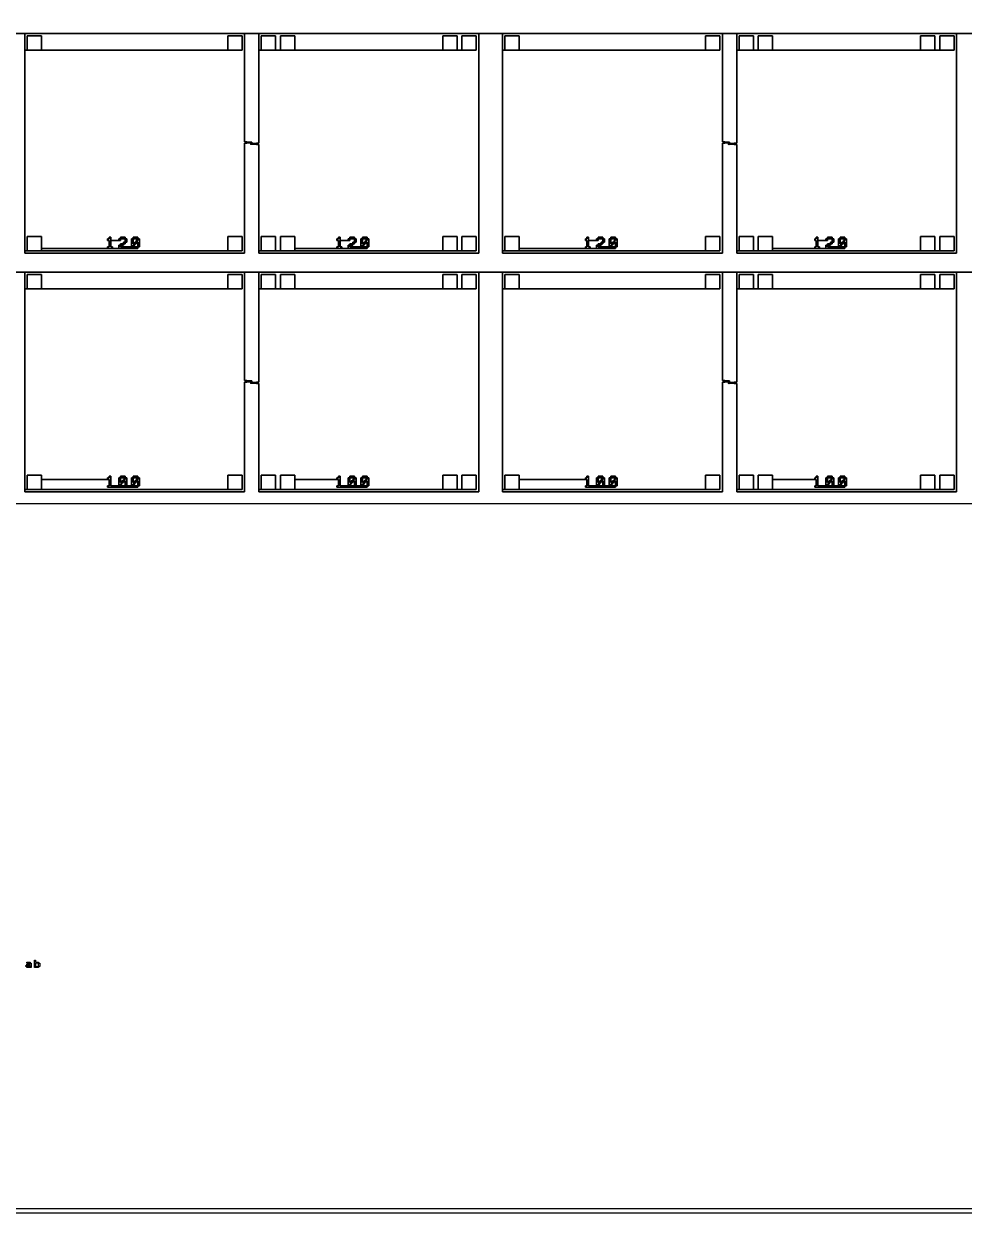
# Model space of a CAD drawing. Extents: x -10 to 10010, y -10 to 10010.
# Drawn here: x 2498 to 4466, y -10 to 2480 of the extents above; entities that cross this region are included whole.
import ezdxf

# ---------------------------------------------------------------- set-up
doc = ezdxf.new("R2010")
doc.units = 0
for name, color, linetype in [('L0D0', 1, 'CONTINUOUS'), ('L100D0', 9, 'CONTINUOUS'), ('L10D0', 8, 'CONTINUOUS'), ('L2D0', 3, 'CONTINUOUS'), ('L5D0', 4, 'CONTINUOUS'), ('L6D0', 5, 'CONTINUOUS'), ('L7D0', 6, 'CONTINUOUS'), ('L8D0', 7, 'CONTINUOUS')]:
    doc.layers.add(name, color=color, linetype=linetype)

msp = doc.modelspace()

# ---------------------------------------------------------------- linework, layer by layer
at = {"layer": 'L0D0'}
msp.add_lwpolyline([(-10, -10), (-10, 0), (0, 0), (10000, 0), (10000, 10000), (0, 10000), (0, 0), (-10, 0), (-10, 10010), (10010, 10010), (10010, -10)], close=True, dxfattribs=at)
at = {"layer": 'L100D0'}
for points in [[(8450, 2460), (1475, 2460)], [(2450, 2460), (2500, 2460), (2500, 2000), (2960, 2000), (2960, 2230), (2965, 2230), (2973, 2230.75), (2974.8, 2230.75), (2974.8, 2232.25), (2973, 2232.25), (2965, 2233), (2960, 2233), (2960, 2460), (2990, 2460), (2990, 2230), (2985, 2230), (2977, 2229.25), (2975.2, 2229.25), (2975.2, 2227.75), (2977, 2227.75), (2985, 2227), (2990, 2227), (2990, 2000), (3450, 2000), (3450, 2460), (3500, 2460), (3500, 2000), (3960, 2000), (3960, 2230), (3965, 2230), (3973, 2230.75), (3974.8, 2230.75), (3974.8, 2232.25), (3973, 2232.25), (3965, 2233), (3960, 2233), (3960, 2460), (3990, 2460), (3990, 2230), (3985, 2230), (3977, 2229.25), (3975.2, 2229.25), (3975.2, 2227.75), (3977, 2227.75), (3985, 2227), (3990, 2227), (3990, 2000), (4450, 2000), (4450, 2460), (4500, 2460)], [(8450, 1960), (1475, 1960)], [(2450, 1960), (2500, 1960), (2500, 1500), (2960, 1500), (2960, 1730), (2965, 1730), (2973, 1730.75), (2974.8, 1730.75), (2974.8, 1732.25), (2973, 1732.25), (2965, 1733), (2960, 1733), (2960, 1960), (2990, 1960), (2990, 1730), (2985, 1730), (2977, 1729.25), (2975.2, 1729.25), (2975.2, 1727.75), (2977, 1727.75), (2985, 1727), (2990, 1727), (2990, 1500), (3450, 1500), (3450, 1960), (3500, 1960), (3500, 1500), (3960, 1500), (3960, 1730), (3965, 1730), (3973, 1730.75), (3974.8, 1730.75), (3974.8, 1732.25), (3973, 1732.25), (3965, 1733), (3960, 1733), (3960, 1960), (3990, 1960), (3990, 1730), (3985, 1730), (3977, 1729.25), (3975.2, 1729.25), (3975.2, 1727.75), (3977, 1727.75), (3985, 1727), (3990, 1727), (3990, 1500), (4450, 1500), (4450, 1960), (4500, 1960)], [(8500, 1475), (1475, 1475)]]:
    msp.add_lwpolyline(points, dxfattribs=at)
for points in [[(2505, 2425), (2505, 2455), (2535, 2455), (2535, 2425)], [(2925, 2425), (2925, 2455), (2955, 2455), (2955, 2425)], [(2995, 2425), (2995, 2455), (3025, 2455), (3025, 2425)], [(3035, 2425), (3035, 2455), (3065, 2455), (3065, 2425)], [(3375, 2425), (3375, 2455), (3405, 2455), (3405, 2425)], [(3415, 2425), (3415, 2455), (3445, 2455), (3445, 2425)], [(3505, 2425), (3505, 2455), (3535, 2455), (3535, 2425)], [(3925, 2425), (3925, 2455), (3955, 2455), (3955, 2425)], [(3995, 2425), (3995, 2455), (4025, 2455), (4025, 2425)], [(4035, 2425), (4035, 2455), (4065, 2455), (4065, 2425)], [(4375, 2425), (4375, 2455), (4405, 2455), (4405, 2425)], [(4415, 2425), (4415, 2455), (4445, 2455), (4445, 2425)], [(2505, 2005), (2505, 2035), (2535, 2035), (2535, 2005)], [(2673.333, 2009.667), (2673.333, 2013), (2676.667, 2013), (2676.667, 2026.333), (2673.333, 2026.333), (2673.333, 2029.667), (2676.667, 2029.667), (2676.667, 2033), (2680, 2033), (2680, 2013), (2683.333, 2013), (2683.333, 2009.667)], [(2696.667, 2026.333), (2696.667, 2029.667), (2700, 2029.667), (2700, 2026.333)], [(2700, 2029.667), (2700, 2033), (2710, 2033), (2710, 2029.667)], [(2700, 2016.333), (2700, 2019.667), (2706.667, 2019.667), (2706.667, 2016.333)], [(2706.667, 2019.667), (2706.667, 2023), (2710, 2023), (2710, 2019.667)], [(2710, 2023), (2710, 2029.667), (2713.333, 2029.667), (2713.333, 2023)], [(2723.333, 2013), (2723.333, 2029.667), (2726.667, 2029.667), (2726.667, 2019.667), (2730, 2019.667), (2730, 2016.333), (2726.667, 2016.333), (2726.667, 2013)], [(2726.667, 2029.667), (2726.667, 2033), (2736.667, 2033), (2736.667, 2029.667)], [(2730, 2019.667), (2730, 2023), (2733.333, 2023), (2733.333, 2019.667)], [(2736.667, 2013), (2736.667, 2023), (2733.333, 2023), (2733.333, 2026.333), (2736.667, 2026.333), (2736.667, 2029.667), (2740, 2029.667), (2740, 2013)], [(2925, 2005), (2925, 2035), (2955, 2035), (2955, 2005)], [(2995, 2005), (2995, 2035), (3025, 2035), (3025, 2005)], [(3035, 2005), (3035, 2035), (3065, 2035), (3065, 2005)], [(3153.333, 2009.667), (3153.333, 2013), (3156.667, 2013), (3156.667, 2026.333), (3153.333, 2026.333), (3153.333, 2029.667), (3156.667, 2029.667), (3156.667, 2033), (3160, 2033), (3160, 2013), (3163.333, 2013), (3163.333, 2009.667)], [(3176.667, 2026.333), (3176.667, 2029.667), (3180, 2029.667), (3180, 2026.333)], [(3180, 2029.667), (3180, 2033), (3190, 2033), (3190, 2029.667)], [(3180, 2016.333), (3180, 2019.667), (3186.667, 2019.667), (3186.667, 2016.333)], [(3186.667, 2019.667), (3186.667, 2023), (3190, 2023), (3190, 2019.667)], [(3190, 2023), (3190, 2029.667), (3193.333, 2029.667), (3193.333, 2023)], [(3203.333, 2013), (3203.333, 2029.667), (3206.667, 2029.667), (3206.667, 2019.667), (3210, 2019.667), (3210, 2016.333), (3206.667, 2016.333), (3206.667, 2013)], [(3206.667, 2029.667), (3206.667, 2033), (3216.667, 2033), (3216.667, 2029.667)], [(3210, 2019.667), (3210, 2023), (3213.333, 2023), (3213.333, 2019.667)], [(3216.667, 2013), (3216.667, 2023), (3213.333, 2023), (3213.333, 2026.333), (3216.667, 2026.333), (3216.667, 2029.667), (3220, 2029.667), (3220, 2013)], [(3375, 2005), (3375, 2035), (3405, 2035), (3405, 2005)], [(3415, 2005), (3415, 2035), (3445, 2035), (3445, 2005)], [(3505, 2005), (3505, 2035), (3535, 2035), (3535, 2005)], [(3673.333, 2009.667), (3673.333, 2013), (3676.667, 2013), (3676.667, 2026.333), (3673.333, 2026.333), (3673.333, 2029.667), (3676.667, 2029.667), (3676.667, 2033), (3680, 2033), (3680, 2013), (3683.333, 2013), (3683.333, 2009.667)], [(3696.667, 2026.333), (3696.667, 2029.667), (3700, 2029.667), (3700, 2026.333)], [(3700, 2029.667), (3700, 2033), (3710, 2033), (3710, 2029.667)], [(3700, 2016.333), (3700, 2019.667), (3706.667, 2019.667), (3706.667, 2016.333)], [(3706.667, 2019.667), (3706.667, 2023), (3710, 2023), (3710, 2019.667)], [(3710, 2023), (3710, 2029.667), (3713.333, 2029.667), (3713.333, 2023)], [(3723.333, 2013), (3723.333, 2029.667), (3726.667, 2029.667), (3726.667, 2019.667), (3730, 2019.667), (3730, 2016.333), (3726.667, 2016.333), (3726.667, 2013)], [(3726.667, 2029.667), (3726.667, 2033), (3736.667, 2033), (3736.667, 2029.667)], [(3730, 2019.667), (3730, 2023), (3733.333, 2023), (3733.333, 2019.667)], [(3736.667, 2013), (3736.667, 2023), (3733.333, 2023), (3733.333, 2026.333), (3736.667, 2026.333), (3736.667, 2029.667), (3740, 2029.667), (3740, 2013)], [(3925, 2005), (3925, 2035), (3955, 2035), (3955, 2005)], [(3995, 2005), (3995, 2035), (4025, 2035), (4025, 2005)], [(4035, 2005), (4035, 2035), (4065, 2035), (4065, 2005)], [(4153.333, 2009.667), (4153.333, 2013), (4156.667, 2013), (4156.667, 2026.333), (4153.333, 2026.333), (4153.333, 2029.667), (4156.667, 2029.667), (4156.667, 2033), (4160, 2033), (4160, 2013), (4163.333, 2013), (4163.333, 2009.667)], [(4176.667, 2026.333), (4176.667, 2029.667), (4180, 2029.667), (4180, 2026.333)], [(4180, 2029.667), (4180, 2033), (4190, 2033), (4190, 2029.667)], [(4180, 2016.333), (4180, 2019.667), (4186.667, 2019.667), (4186.667, 2016.333)], [(4186.667, 2019.667), (4186.667, 2023), (4190, 2023), (4190, 2019.667)], [(4190, 2023), (4190, 2029.667), (4193.333, 2029.667), (4193.333, 2023)], [(4203.333, 2013), (4203.333, 2029.667), (4206.667, 2029.667), (4206.667, 2019.667), (4210, 2019.667), (4210, 2016.333), (4206.667, 2016.333), (4206.667, 2013)], [(4206.667, 2029.667), (4206.667, 2033), (4216.667, 2033), (4216.667, 2029.667)], [(4210, 2019.667), (4210, 2023), (4213.333, 2023), (4213.333, 2019.667)], [(4216.667, 2013), (4216.667, 2023), (4213.333, 2023), (4213.333, 2026.333), (4216.667, 2026.333), (4216.667, 2029.667), (4220, 2029.667), (4220, 2013)], [(4375, 2005), (4375, 2035), (4405, 2035), (4405, 2005)], [(4415, 2005), (4415, 2035), (4445, 2035), (4445, 2005)], [(2696.667, 2009.667), (2696.667, 2016.333), (2700, 2016.333), (2700, 2013), (2713.333, 2013), (2713.333, 2009.667)], [(2726.667, 2009.667), (2726.667, 2013), (2736.667, 2013), (2736.667, 2009.667)], [(3176.667, 2009.667), (3176.667, 2016.333), (3180, 2016.333), (3180, 2013), (3193.333, 2013), (3193.333, 2009.667)], [(3206.667, 2009.667), (3206.667, 2013), (3216.667, 2013), (3216.667, 2009.667)], [(3696.667, 2009.667), (3696.667, 2016.333), (3700, 2016.333), (3700, 2013), (3713.333, 2013), (3713.333, 2009.667)], [(3726.667, 2009.667), (3726.667, 2013), (3736.667, 2013), (3736.667, 2009.667)], [(4176.667, 2009.667), (4176.667, 2016.333), (4180, 2016.333), (4180, 2013), (4193.333, 2013), (4193.333, 2009.667)], [(4206.667, 2009.667), (4206.667, 2013), (4216.667, 2013), (4216.667, 2009.667)], [(2505, 1925), (2505, 1955), (2535, 1955), (2535, 1925)], [(2925, 1925), (2925, 1955), (2955, 1955), (2955, 1925)], [(2995, 1925), (2995, 1955), (3025, 1955), (3025, 1925)], [(3035, 1925), (3035, 1955), (3065, 1955), (3065, 1925)], [(3375, 1925), (3375, 1955), (3405, 1955), (3405, 1925)], [(3415, 1925), (3415, 1955), (3445, 1955), (3445, 1925)], [(3505, 1925), (3505, 1955), (3535, 1955), (3535, 1925)], [(3925, 1925), (3925, 1955), (3955, 1955), (3955, 1925)], [(3995, 1925), (3995, 1955), (4025, 1955), (4025, 1925)], [(4035, 1925), (4035, 1955), (4065, 1955), (4065, 1925)], [(4375, 1925), (4375, 1955), (4405, 1955), (4405, 1925)], [(4415, 1925), (4415, 1955), (4445, 1955), (4445, 1925)], [(2505, 1505), (2505, 1535), (2535, 1535), (2535, 1505)], [(2673.333, 1509.667), (2673.333, 1513), (2676.667, 1513), (2676.667, 1526.333), (2673.333, 1526.333), (2673.333, 1529.667), (2676.667, 1529.667), (2676.667, 1533), (2680, 1533), (2680, 1513), (2683.333, 1513), (2683.333, 1509.667)], [(2696.667, 1513), (2696.667, 1529.667), (2700, 1529.667), (2700, 1519.667), (2703.333, 1519.667), (2703.333, 1516.333), (2700, 1516.333), (2700, 1513)], [(2700, 1529.667), (2700, 1533), (2710, 1533), (2710, 1529.667)], [(2703.333, 1519.667), (2703.333, 1523), (2706.667, 1523), (2706.667, 1519.667)], [(2710, 1513), (2710, 1523), (2706.667, 1523), (2706.667, 1526.333), (2710, 1526.333), (2710, 1529.667), (2713.333, 1529.667), (2713.333, 1513)], [(2723.333, 1513), (2723.333, 1529.667), (2726.667, 1529.667), (2726.667, 1519.667), (2730, 1519.667), (2730, 1516.333), (2726.667, 1516.333), (2726.667, 1513)], [(2726.667, 1529.667), (2726.667, 1533), (2736.667, 1533), (2736.667, 1529.667)], [(2730, 1519.667), (2730, 1523), (2733.333, 1523), (2733.333, 1519.667)], [(2736.667, 1513), (2736.667, 1523), (2733.333, 1523), (2733.333, 1526.333), (2736.667, 1526.333), (2736.667, 1529.667), (2740, 1529.667), (2740, 1513)], [(2925, 1505), (2925, 1535), (2955, 1535), (2955, 1505)], [(2995, 1505), (2995, 1535), (3025, 1535), (3025, 1505)], [(3035, 1505), (3035, 1535), (3065, 1535), (3065, 1505)], [(3153.333, 1509.667), (3153.333, 1513), (3156.667, 1513), (3156.667, 1526.333), (3153.333, 1526.333), (3153.333, 1529.667), (3156.667, 1529.667), (3156.667, 1533), (3160, 1533), (3160, 1513), (3163.333, 1513), (3163.333, 1509.667)], [(3176.667, 1513), (3176.667, 1529.667), (3180, 1529.667), (3180, 1519.667), (3183.333, 1519.667), (3183.333, 1516.333), (3180, 1516.333), (3180, 1513)], [(3180, 1529.667), (3180, 1533), (3190, 1533), (3190, 1529.667)], [(3183.333, 1519.667), (3183.333, 1523), (3186.667, 1523), (3186.667, 1519.667)], [(3190, 1513), (3190, 1523), (3186.667, 1523), (3186.667, 1526.333), (3190, 1526.333), (3190, 1529.667), (3193.333, 1529.667), (3193.333, 1513)], [(3203.333, 1513), (3203.333, 1529.667), (3206.667, 1529.667), (3206.667, 1519.667), (3210, 1519.667), (3210, 1516.333), (3206.667, 1516.333), (3206.667, 1513)], [(3206.667, 1529.667), (3206.667, 1533), (3216.667, 1533), (3216.667, 1529.667)], [(3210, 1519.667), (3210, 1523), (3213.333, 1523), (3213.333, 1519.667)], [(3216.667, 1513), (3216.667, 1523), (3213.333, 1523), (3213.333, 1526.333), (3216.667, 1526.333), (3216.667, 1529.667), (3220, 1529.667), (3220, 1513)], [(3375, 1505), (3375, 1535), (3405, 1535), (3405, 1505)], [(3415, 1505), (3415, 1535), (3445, 1535), (3445, 1505)], [(3505, 1505), (3505, 1535), (3535, 1535), (3535, 1505)], [(3673.333, 1509.667), (3673.333, 1513), (3676.667, 1513), (3676.667, 1526.333), (3673.333, 1526.333), (3673.333, 1529.667), (3676.667, 1529.667), (3676.667, 1533), (3680, 1533), (3680, 1513), (3683.333, 1513), (3683.333, 1509.667)], [(3696.667, 1513), (3696.667, 1529.667), (3700, 1529.667), (3700, 1519.667), (3703.333, 1519.667), (3703.333, 1516.333), (3700, 1516.333), (3700, 1513)], [(3700, 1529.667), (3700, 1533), (3710, 1533), (3710, 1529.667)], [(3703.333, 1519.667), (3703.333, 1523), (3706.667, 1523), (3706.667, 1519.667)], [(3710, 1513), (3710, 1523), (3706.667, 1523), (3706.667, 1526.333), (3710, 1526.333), (3710, 1529.667), (3713.333, 1529.667), (3713.333, 1513)], [(3723.333, 1513), (3723.333, 1529.667), (3726.667, 1529.667), (3726.667, 1519.667), (3730, 1519.667), (3730, 1516.333), (3726.667, 1516.333), (3726.667, 1513)], [(3726.667, 1529.667), (3726.667, 1533), (3736.667, 1533), (3736.667, 1529.667)], [(3730, 1519.667), (3730, 1523), (3733.333, 1523), (3733.333, 1519.667)], [(3736.667, 1513), (3736.667, 1523), (3733.333, 1523), (3733.333, 1526.333), (3736.667, 1526.333), (3736.667, 1529.667), (3740, 1529.667), (3740, 1513)], [(3925, 1505), (3925, 1535), (3955, 1535), (3955, 1505)], [(3995, 1505), (3995, 1535), (4025, 1535), (4025, 1505)], [(4035, 1505), (4035, 1535), (4065, 1535), (4065, 1505)], [(4153.333, 1509.667), (4153.333, 1513), (4156.667, 1513), (4156.667, 1526.333), (4153.333, 1526.333), (4153.333, 1529.667), (4156.667, 1529.667), (4156.667, 1533), (4160, 1533), (4160, 1513), (4163.333, 1513), (4163.333, 1509.667)], [(4176.667, 1513), (4176.667, 1529.667), (4180, 1529.667), (4180, 1519.667), (4183.333, 1519.667), (4183.333, 1516.333), (4180, 1516.333), (4180, 1513)], [(4180, 1529.667), (4180, 1533), (4190, 1533), (4190, 1529.667)], [(4183.333, 1519.667), (4183.333, 1523), (4186.667, 1523), (4186.667, 1519.667)], [(4190, 1513), (4190, 1523), (4186.667, 1523), (4186.667, 1526.333), (4190, 1526.333), (4190, 1529.667), (4193.333, 1529.667), (4193.333, 1513)], [(4203.333, 1513), (4203.333, 1529.667), (4206.667, 1529.667), (4206.667, 1519.667), (4210, 1519.667), (4210, 1516.333), (4206.667, 1516.333), (4206.667, 1513)], [(4206.667, 1529.667), (4206.667, 1533), (4216.667, 1533), (4216.667, 1529.667)], [(4210, 1519.667), (4210, 1523), (4213.333, 1523), (4213.333, 1519.667)], [(4216.667, 1513), (4216.667, 1523), (4213.333, 1523), (4213.333, 1526.333), (4216.667, 1526.333), (4216.667, 1529.667), (4220, 1529.667), (4220, 1513)], [(4375, 1505), (4375, 1535), (4405, 1535), (4405, 1505)], [(4415, 1505), (4415, 1535), (4445, 1535), (4445, 1505)], [(2700, 1509.667), (2700, 1513), (2710, 1513), (2710, 1509.667)], [(2726.667, 1509.667), (2726.667, 1513), (2736.667, 1513), (2736.667, 1509.667)], [(3180, 1509.667), (3180, 1513), (3190, 1513), (3190, 1509.667)], [(3206.667, 1509.667), (3206.667, 1513), (3216.667, 1513), (3216.667, 1509.667)], [(3700, 1509.667), (3700, 1513), (3710, 1513), (3710, 1509.667)], [(3726.667, 1509.667), (3726.667, 1513), (3736.667, 1513), (3736.667, 1509.667)], [(4180, 1509.667), (4180, 1513), (4190, 1513), (4190, 1509.667)], [(4206.667, 1509.667), (4206.667, 1513), (4216.667, 1513), (4216.667, 1509.667)]]:
    msp.add_lwpolyline(points, close=True, dxfattribs=at)
at = {"layer": 'L10D0'}
msp.add_lwpolyline([(1475, 1475), (1475, 8500), (8500, 8500), (8500, 1475)], close=True, dxfattribs=at)
at = {"layer": 'L2D0'}
for points in [[(2502.222, 506.667), (2502.222, 508.889), (2504.444, 508.889), (2504.444, 506.667)], [(2504.444, 513.333), (2504.444, 515.556), (2506.667, 515.556), (2508.889, 515.556), (2511.111, 515.556), (2511.111, 513.333), (2508.889, 513.333), (2506.667, 513.333)], [(2504.444, 504.444), (2504.444, 506.667), (2506.667, 506.667), (2508.889, 506.667), (2511.111, 506.667), (2511.111, 508.889), (2508.889, 508.889), (2506.667, 508.889), (2504.444, 508.889), (2504.444, 511.111), (2506.667, 511.111), (2508.889, 511.111), (2511.111, 511.111), (2511.111, 513.333), (2513.333, 513.333), (2513.333, 511.111), (2513.333, 508.889), (2513.333, 506.667), (2513.333, 504.444), (2511.111, 504.444), (2508.889, 504.444), (2506.667, 504.444)], [(2520, 504.444), (2520, 506.667), (2520, 508.889), (2520, 511.111), (2520, 513.333), (2520, 515.556), (2520, 517.778), (2520, 520), (2522.222, 520), (2522.222, 517.778), (2522.222, 515.556), (2524.444, 515.556), (2526.667, 515.556), (2528.889, 515.556), (2528.889, 513.333), (2526.667, 513.333), (2524.444, 513.333), (2522.222, 513.333), (2522.222, 511.111), (2522.222, 508.889), (2522.222, 506.667), (2524.444, 506.667), (2526.667, 506.667), (2528.889, 506.667), (2528.889, 504.444), (2526.667, 504.444), (2524.444, 504.444), (2522.222, 504.444)], [(2528.889, 506.667), (2528.889, 508.889), (2528.889, 511.111), (2528.889, 513.333), (2531.111, 513.333), (2531.111, 511.111), (2531.111, 508.889), (2531.111, 506.667)]]:
    msp.add_lwpolyline(points, close=True, dxfattribs=at)
at = {"layer": 'L5D0'}
for points in [[(2500, 2000), (2500, 2005), (2505, 2005), (2535, 2005), (2925, 2005), (2955, 2005), (2955, 2035), (2925, 2035), (2925, 2005), (2535, 2005), (2535, 2009.667), (2673.333, 2009.667), (2683.333, 2009.667), (2696.667, 2009.667), (2713.333, 2009.667), (2726.667, 2009.667), (2736.667, 2009.667), (2736.667, 2013), (2726.667, 2013), (2726.667, 2009.667), (2713.333, 2009.667), (2713.333, 2013), (2700, 2013), (2723.333, 2013), (2726.667, 2013), (2726.667, 2016.333), (2730, 2016.333), (2730, 2019.667), (2726.667, 2019.667), (2730, 2019.667), (2733.333, 2019.667), (2733.333, 2023), (2736.667, 2023), (2736.667, 2013), (2740, 2013), (2740, 2029.667), (2736.667, 2029.667), (2736.667, 2026.333), (2733.333, 2026.333), (2733.333, 2023), (2730, 2023), (2730, 2019.667), (2726.667, 2019.667), (2726.667, 2029.667), (2736.667, 2029.667), (2736.667, 2033), (2726.667, 2033), (2726.667, 2029.667), (2723.333, 2029.667), (2723.333, 2013), (2700, 2013), (2700, 2016.333), (2706.667, 2016.333), (2706.667, 2019.667), (2710, 2019.667), (2710, 2023), (2713.333, 2023), (2713.333, 2029.667), (2710, 2029.667), (2710, 2023), (2706.667, 2023), (2706.667, 2019.667), (2700, 2019.667), (2700, 2016.333), (2696.667, 2016.333), (2696.667, 2009.667), (2683.333, 2009.667), (2683.333, 2013), (2680, 2013), (2680, 2026.333), (2696.667, 2026.333), (2700, 2026.333), (2700, 2029.667), (2710, 2029.667), (2710, 2033), (2700, 2033), (2700, 2029.667), (2696.667, 2029.667), (2696.667, 2026.333), (2680, 2026.333), (2680, 2033), (2676.667, 2033), (2676.667, 2029.667), (2673.333, 2029.667), (2673.333, 2026.333), (2676.667, 2026.333), (2676.667, 2013), (2673.333, 2013), (2673.333, 2009.667), (2535, 2009.667), (2535, 2035), (2505, 2035), (2505, 2005), (2500, 2005), (2500, 2425), (2505, 2425), (2535, 2425), (2925, 2425), (2955, 2425), (2955, 2455), (2925, 2455), (2925, 2425), (2535, 2425), (2535, 2455), (2505, 2455), (2505, 2425), (2500, 2425), (2500, 2460), (2960, 2460), (2960, 2233), (2965, 2233), (2973, 2232.25), (2974.8, 2232.25), (2974.8, 2230.75), (2973, 2230.75), (2965, 2230), (2960, 2230), (2960, 2000)], [(2990, 2000), (2990, 2005), (2995, 2005), (3025, 2005), (3035, 2005), (3065, 2005), (3375, 2005), (3405, 2005), (3415, 2005), (3445, 2005), (3445, 2035), (3415, 2035), (3415, 2005), (3405, 2005), (3405, 2035), (3375, 2035), (3375, 2005), (3065, 2005), (3065, 2009.667), (3153.333, 2009.667), (3163.333, 2009.667), (3176.667, 2009.667), (3193.333, 2009.667), (3206.667, 2009.667), (3216.667, 2009.667), (3216.667, 2013), (3206.667, 2013), (3206.667, 2009.667), (3193.333, 2009.667), (3193.333, 2013), (3180, 2013), (3203.333, 2013), (3206.667, 2013), (3206.667, 2016.333), (3210, 2016.333), (3210, 2019.667), (3206.667, 2019.667), (3210, 2019.667), (3213.333, 2019.667), (3213.333, 2023), (3216.667, 2023), (3216.667, 2013), (3220, 2013), (3220, 2029.667), (3216.667, 2029.667), (3216.667, 2026.333), (3213.333, 2026.333), (3213.333, 2023), (3210, 2023), (3210, 2019.667), (3206.667, 2019.667), (3206.667, 2029.667), (3216.667, 2029.667), (3216.667, 2033), (3206.667, 2033), (3206.667, 2029.667), (3203.333, 2029.667), (3203.333, 2013), (3180, 2013), (3180, 2016.333), (3186.667, 2016.333), (3186.667, 2019.667), (3190, 2019.667), (3190, 2023), (3193.333, 2023), (3193.333, 2029.667), (3190, 2029.667), (3190, 2023), (3186.667, 2023), (3186.667, 2019.667), (3180, 2019.667), (3180, 2016.333), (3176.667, 2016.333), (3176.667, 2009.667), (3163.333, 2009.667), (3163.333, 2013), (3160, 2013), (3160, 2026.333), (3176.667, 2026.333), (3180, 2026.333), (3180, 2029.667), (3190, 2029.667), (3190, 2033), (3180, 2033), (3180, 2029.667), (3176.667, 2029.667), (3176.667, 2026.333), (3160, 2026.333), (3160, 2033), (3156.667, 2033), (3156.667, 2029.667), (3153.333, 2029.667), (3153.333, 2026.333), (3156.667, 2026.333), (3156.667, 2013), (3153.333, 2013), (3153.333, 2009.667), (3065, 2009.667), (3065, 2035), (3035, 2035), (3035, 2005), (3025, 2005), (3025, 2035), (2995, 2035), (2995, 2005), (2990, 2005), (2990, 2227), (2985, 2227), (2977, 2227.75), (2975.2, 2227.75), (2975.2, 2229.25), (2977, 2229.25), (2985, 2230), (2990, 2230), (2990, 2425), (2995, 2425), (3025, 2425), (3035, 2425), (3065, 2425), (3375, 2425), (3405, 2425), (3415, 2425), (3445, 2425), (3445, 2455), (3415, 2455), (3415, 2425), (3405, 2425), (3405, 2455), (3375, 2455), (3375, 2425), (3065, 2425), (3065, 2455), (3035, 2455), (3035, 2425), (3025, 2425), (3025, 2455), (2995, 2455), (2995, 2425), (2990, 2425), (2990, 2460), (3450, 2460), (3450, 2000)], [(3500, 2000), (3500, 2005), (3505, 2005), (3535, 2005), (3925, 2005), (3955, 2005), (3955, 2035), (3925, 2035), (3925, 2005), (3535, 2005), (3535, 2009.667), (3673.333, 2009.667), (3683.333, 2009.667), (3696.667, 2009.667), (3713.333, 2009.667), (3726.667, 2009.667), (3736.667, 2009.667), (3736.667, 2013), (3726.667, 2013), (3726.667, 2009.667), (3713.333, 2009.667), (3713.333, 2013), (3700, 2013), (3723.333, 2013), (3726.667, 2013), (3726.667, 2016.333), (3730, 2016.333), (3730, 2019.667), (3726.667, 2019.667), (3730, 2019.667), (3733.333, 2019.667), (3733.333, 2023), (3736.667, 2023), (3736.667, 2013), (3740, 2013), (3740, 2029.667), (3736.667, 2029.667), (3736.667, 2026.333), (3733.333, 2026.333), (3733.333, 2023), (3730, 2023), (3730, 2019.667), (3726.667, 2019.667), (3726.667, 2029.667), (3736.667, 2029.667), (3736.667, 2033), (3726.667, 2033), (3726.667, 2029.667), (3723.333, 2029.667), (3723.333, 2013), (3700, 2013), (3700, 2016.333), (3706.667, 2016.333), (3706.667, 2019.667), (3710, 2019.667), (3710, 2023), (3713.333, 2023), (3713.333, 2029.667), (3710, 2029.667), (3710, 2023), (3706.667, 2023), (3706.667, 2019.667), (3700, 2019.667), (3700, 2016.333), (3696.667, 2016.333), (3696.667, 2009.667), (3683.333, 2009.667), (3683.333, 2013), (3680, 2013), (3680, 2026.333), (3696.667, 2026.333), (3700, 2026.333), (3700, 2029.667), (3710, 2029.667), (3710, 2033), (3700, 2033), (3700, 2029.667), (3696.667, 2029.667), (3696.667, 2026.333), (3680, 2026.333), (3680, 2033), (3676.667, 2033), (3676.667, 2029.667), (3673.333, 2029.667), (3673.333, 2026.333), (3676.667, 2026.333), (3676.667, 2013), (3673.333, 2013), (3673.333, 2009.667), (3535, 2009.667), (3535, 2035), (3505, 2035), (3505, 2005), (3500, 2005), (3500, 2425), (3505, 2425), (3535, 2425), (3925, 2425), (3955, 2425), (3955, 2455), (3925, 2455), (3925, 2425), (3535, 2425), (3535, 2455), (3505, 2455), (3505, 2425), (3500, 2425), (3500, 2460), (3960, 2460), (3960, 2233), (3965, 2233), (3973, 2232.25), (3974.8, 2232.25), (3974.8, 2230.75), (3973, 2230.75), (3965, 2230), (3960, 2230), (3960, 2000)], [(3990, 2000), (3990, 2005), (3995, 2005), (4025, 2005), (4035, 2005), (4065, 2005), (4375, 2005), (4405, 2005), (4415, 2005), (4445, 2005), (4445, 2035), (4415, 2035), (4415, 2005), (4405, 2005), (4405, 2035), (4375, 2035), (4375, 2005), (4065, 2005), (4065, 2009.667), (4153.333, 2009.667), (4163.333, 2009.667), (4176.667, 2009.667), (4193.333, 2009.667), (4206.667, 2009.667), (4216.667, 2009.667), (4216.667, 2013), (4206.667, 2013), (4206.667, 2009.667), (4193.333, 2009.667), (4193.333, 2013), (4180, 2013), (4203.333, 2013), (4206.667, 2013), (4206.667, 2016.333), (4210, 2016.333), (4210, 2019.667), (4206.667, 2019.667), (4210, 2019.667), (4213.333, 2019.667), (4213.333, 2023), (4216.667, 2023), (4216.667, 2013), (4220, 2013), (4220, 2029.667), (4216.667, 2029.667), (4216.667, 2026.333), (4213.333, 2026.333), (4213.333, 2023), (4210, 2023), (4210, 2019.667), (4206.667, 2019.667), (4206.667, 2029.667), (4216.667, 2029.667), (4216.667, 2033), (4206.667, 2033), (4206.667, 2029.667), (4203.333, 2029.667), (4203.333, 2013), (4180, 2013), (4180, 2016.333), (4186.667, 2016.333), (4186.667, 2019.667), (4190, 2019.667), (4190, 2023), (4193.333, 2023), (4193.333, 2029.667), (4190, 2029.667), (4190, 2023), (4186.667, 2023), (4186.667, 2019.667), (4180, 2019.667), (4180, 2016.333), (4176.667, 2016.333), (4176.667, 2009.667), (4163.333, 2009.667), (4163.333, 2013), (4160, 2013), (4160, 2026.333), (4176.667, 2026.333), (4180, 2026.333), (4180, 2029.667), (4190, 2029.667), (4190, 2033), (4180, 2033), (4180, 2029.667), (4176.667, 2029.667), (4176.667, 2026.333), (4160, 2026.333), (4160, 2033), (4156.667, 2033), (4156.667, 2029.667), (4153.333, 2029.667), (4153.333, 2026.333), (4156.667, 2026.333), (4156.667, 2013), (4153.333, 2013), (4153.333, 2009.667), (4065, 2009.667), (4065, 2035), (4035, 2035), (4035, 2005), (4025, 2005), (4025, 2035), (3995, 2035), (3995, 2005), (3990, 2005), (3990, 2227), (3985, 2227), (3977, 2227.75), (3975.2, 2227.75), (3975.2, 2229.25), (3977, 2229.25), (3985, 2230), (3990, 2230), (3990, 2425), (3995, 2425), (4025, 2425), (4035, 2425), (4065, 2425), (4375, 2425), (4405, 2425), (4415, 2425), (4445, 2425), (4445, 2455), (4415, 2455), (4415, 2425), (4405, 2425), (4405, 2455), (4375, 2455), (4375, 2425), (4065, 2425), (4065, 2455), (4035, 2455), (4035, 2425), (4025, 2425), (4025, 2455), (3995, 2455), (3995, 2425), (3990, 2425), (3990, 2460), (4450, 2460), (4450, 2000)], [(2500, 1500), (2500, 1505), (2505, 1505), (2535, 1505), (2925, 1505), (2955, 1505), (2955, 1535), (2925, 1535), (2925, 1505), (2535, 1505), (2535, 1526.333), (2673.333, 1526.333), (2676.667, 1526.333), (2676.667, 1513), (2673.333, 1513), (2673.333, 1509.667), (2683.333, 1509.667), (2700, 1509.667), (2710, 1509.667), (2726.667, 1509.667), (2736.667, 1509.667), (2736.667, 1513), (2726.667, 1513), (2726.667, 1509.667), (2710, 1509.667), (2710, 1513), (2700, 1513), (2700, 1509.667), (2683.333, 1509.667), (2683.333, 1513), (2680, 1513), (2696.667, 1513), (2700, 1513), (2700, 1516.333), (2703.333, 1516.333), (2703.333, 1519.667), (2700, 1519.667), (2703.333, 1519.667), (2706.667, 1519.667), (2706.667, 1523), (2710, 1523), (2710, 1513), (2713.333, 1513), (2723.333, 1513), (2726.667, 1513), (2726.667, 1516.333), (2730, 1516.333), (2730, 1519.667), (2726.667, 1519.667), (2730, 1519.667), (2733.333, 1519.667), (2733.333, 1523), (2736.667, 1523), (2736.667, 1513), (2740, 1513), (2740, 1529.667), (2736.667, 1529.667), (2736.667, 1526.333), (2733.333, 1526.333), (2733.333, 1523), (2730, 1523), (2730, 1519.667), (2726.667, 1519.667), (2726.667, 1529.667), (2736.667, 1529.667), (2736.667, 1533), (2726.667, 1533), (2726.667, 1529.667), (2723.333, 1529.667), (2723.333, 1513), (2713.333, 1513), (2713.333, 1529.667), (2710, 1529.667), (2710, 1526.333), (2706.667, 1526.333), (2706.667, 1523), (2703.333, 1523), (2703.333, 1519.667), (2700, 1519.667), (2700, 1529.667), (2710, 1529.667), (2710, 1533), (2700, 1533), (2700, 1529.667), (2696.667, 1529.667), (2696.667, 1513), (2680, 1513), (2680, 1533), (2676.667, 1533), (2676.667, 1529.667), (2673.333, 1529.667), (2673.333, 1526.333), (2535, 1526.333), (2535, 1535), (2505, 1535), (2505, 1505), (2500, 1505), (2500, 1925), (2505, 1925), (2535, 1925), (2925, 1925), (2955, 1925), (2955, 1955), (2925, 1955), (2925, 1925), (2535, 1925), (2535, 1955), (2505, 1955), (2505, 1925), (2500, 1925), (2500, 1960), (2960, 1960), (2960, 1733), (2965, 1733), (2973, 1732.25), (2974.8, 1732.25), (2974.8, 1730.75), (2973, 1730.75), (2965, 1730), (2960, 1730), (2960, 1500)], [(2990, 1500), (2990, 1505), (2995, 1505), (3025, 1505), (3035, 1505), (3065, 1505), (3375, 1505), (3405, 1505), (3415, 1505), (3445, 1505), (3445, 1535), (3415, 1535), (3415, 1505), (3405, 1505), (3405, 1535), (3375, 1535), (3375, 1505), (3065, 1505), (3065, 1526.333), (3153.333, 1526.333), (3156.667, 1526.333), (3156.667, 1513), (3153.333, 1513), (3153.333, 1509.667), (3163.333, 1509.667), (3180, 1509.667), (3190, 1509.667), (3206.667, 1509.667), (3216.667, 1509.667), (3216.667, 1513), (3206.667, 1513), (3206.667, 1509.667), (3190, 1509.667), (3190, 1513), (3180, 1513), (3180, 1509.667), (3163.333, 1509.667), (3163.333, 1513), (3160, 1513), (3176.667, 1513), (3180, 1513), (3180, 1516.333), (3183.333, 1516.333), (3183.333, 1519.667), (3180, 1519.667), (3183.333, 1519.667), (3186.667, 1519.667), (3186.667, 1523), (3190, 1523), (3190, 1513), (3193.333, 1513), (3203.333, 1513), (3206.667, 1513), (3206.667, 1516.333), (3210, 1516.333), (3210, 1519.667), (3206.667, 1519.667), (3210, 1519.667), (3213.333, 1519.667), (3213.333, 1523), (3216.667, 1523), (3216.667, 1513), (3220, 1513), (3220, 1529.667), (3216.667, 1529.667), (3216.667, 1526.333), (3213.333, 1526.333), (3213.333, 1523), (3210, 1523), (3210, 1519.667), (3206.667, 1519.667), (3206.667, 1529.667), (3216.667, 1529.667), (3216.667, 1533), (3206.667, 1533), (3206.667, 1529.667), (3203.333, 1529.667), (3203.333, 1513), (3193.333, 1513), (3193.333, 1529.667), (3190, 1529.667), (3190, 1526.333), (3186.667, 1526.333), (3186.667, 1523), (3183.333, 1523), (3183.333, 1519.667), (3180, 1519.667), (3180, 1529.667), (3190, 1529.667), (3190, 1533), (3180, 1533), (3180, 1529.667), (3176.667, 1529.667), (3176.667, 1513), (3160, 1513), (3160, 1533), (3156.667, 1533), (3156.667, 1529.667), (3153.333, 1529.667), (3153.333, 1526.333), (3065, 1526.333), (3065, 1535), (3035, 1535), (3035, 1505), (3025, 1505), (3025, 1535), (2995, 1535), (2995, 1505), (2990, 1505), (2990, 1727), (2985, 1727), (2977, 1727.75), (2975.2, 1727.75), (2975.2, 1729.25), (2977, 1729.25), (2985, 1730), (2990, 1730), (2990, 1925), (2995, 1925), (3025, 1925), (3035, 1925), (3065, 1925), (3375, 1925), (3405, 1925), (3415, 1925), (3445, 1925), (3445, 1955), (3415, 1955), (3415, 1925), (3405, 1925), (3405, 1955), (3375, 1955), (3375, 1925), (3065, 1925), (3065, 1955), (3035, 1955), (3035, 1925), (3025, 1925), (3025, 1955), (2995, 1955), (2995, 1925), (2990, 1925), (2990, 1960), (3450, 1960), (3450, 1500)], [(3500, 1500), (3500, 1505), (3505, 1505), (3535, 1505), (3925, 1505), (3955, 1505), (3955, 1535), (3925, 1535), (3925, 1505), (3535, 1505), (3535, 1526.333), (3673.333, 1526.333), (3676.667, 1526.333), (3676.667, 1513), (3673.333, 1513), (3673.333, 1509.667), (3683.333, 1509.667), (3700, 1509.667), (3710, 1509.667), (3726.667, 1509.667), (3736.667, 1509.667), (3736.667, 1513), (3726.667, 1513), (3726.667, 1509.667), (3710, 1509.667), (3710, 1513), (3700, 1513), (3700, 1509.667), (3683.333, 1509.667), (3683.333, 1513), (3680, 1513), (3696.667, 1513), (3700, 1513), (3700, 1516.333), (3703.333, 1516.333), (3703.333, 1519.667), (3700, 1519.667), (3703.333, 1519.667), (3706.667, 1519.667), (3706.667, 1523), (3710, 1523), (3710, 1513), (3713.333, 1513), (3723.333, 1513), (3726.667, 1513), (3726.667, 1516.333), (3730, 1516.333), (3730, 1519.667), (3726.667, 1519.667), (3730, 1519.667), (3733.333, 1519.667), (3733.333, 1523), (3736.667, 1523), (3736.667, 1513), (3740, 1513), (3740, 1529.667), (3736.667, 1529.667), (3736.667, 1526.333), (3733.333, 1526.333), (3733.333, 1523), (3730, 1523), (3730, 1519.667), (3726.667, 1519.667), (3726.667, 1529.667), (3736.667, 1529.667), (3736.667, 1533), (3726.667, 1533), (3726.667, 1529.667), (3723.333, 1529.667), (3723.333, 1513), (3713.333, 1513), (3713.333, 1529.667), (3710, 1529.667), (3710, 1526.333), (3706.667, 1526.333), (3706.667, 1523), (3703.333, 1523), (3703.333, 1519.667), (3700, 1519.667), (3700, 1529.667), (3710, 1529.667), (3710, 1533), (3700, 1533), (3700, 1529.667), (3696.667, 1529.667), (3696.667, 1513), (3680, 1513), (3680, 1533), (3676.667, 1533), (3676.667, 1529.667), (3673.333, 1529.667), (3673.333, 1526.333), (3535, 1526.333), (3535, 1535), (3505, 1535), (3505, 1505), (3500, 1505), (3500, 1925), (3505, 1925), (3535, 1925), (3925, 1925), (3955, 1925), (3955, 1955), (3925, 1955), (3925, 1925), (3535, 1925), (3535, 1955), (3505, 1955), (3505, 1925), (3500, 1925), (3500, 1960), (3960, 1960), (3960, 1733), (3965, 1733), (3973, 1732.25), (3974.8, 1732.25), (3974.8, 1730.75), (3973, 1730.75), (3965, 1730), (3960, 1730), (3960, 1500)], [(3990, 1500), (3990, 1505), (3995, 1505), (4025, 1505), (4035, 1505), (4065, 1505), (4375, 1505), (4405, 1505), (4415, 1505), (4445, 1505), (4445, 1535), (4415, 1535), (4415, 1505), (4405, 1505), (4405, 1535), (4375, 1535), (4375, 1505), (4065, 1505), (4065, 1526.333), (4153.333, 1526.333), (4156.667, 1526.333), (4156.667, 1513), (4153.333, 1513), (4153.333, 1509.667), (4163.333, 1509.667), (4180, 1509.667), (4190, 1509.667), (4206.667, 1509.667), (4216.667, 1509.667), (4216.667, 1513), (4206.667, 1513), (4206.667, 1509.667), (4190, 1509.667), (4190, 1513), (4180, 1513), (4180, 1509.667), (4163.333, 1509.667), (4163.333, 1513), (4160, 1513), (4176.667, 1513), (4180, 1513), (4180, 1516.333), (4183.333, 1516.333), (4183.333, 1519.667), (4180, 1519.667), (4183.333, 1519.667), (4186.667, 1519.667), (4186.667, 1523), (4190, 1523), (4190, 1513), (4193.333, 1513), (4203.333, 1513), (4206.667, 1513), (4206.667, 1516.333), (4210, 1516.333), (4210, 1519.667), (4206.667, 1519.667), (4210, 1519.667), (4213.333, 1519.667), (4213.333, 1523), (4216.667, 1523), (4216.667, 1513), (4220, 1513), (4220, 1529.667), (4216.667, 1529.667), (4216.667, 1526.333), (4213.333, 1526.333), (4213.333, 1523), (4210, 1523), (4210, 1519.667), (4206.667, 1519.667), (4206.667, 1529.667), (4216.667, 1529.667), (4216.667, 1533), (4206.667, 1533), (4206.667, 1529.667), (4203.333, 1529.667), (4203.333, 1513), (4193.333, 1513), (4193.333, 1529.667), (4190, 1529.667), (4190, 1526.333), (4186.667, 1526.333), (4186.667, 1523), (4183.333, 1523), (4183.333, 1519.667), (4180, 1519.667), (4180, 1529.667), (4190, 1529.667), (4190, 1533), (4180, 1533), (4180, 1529.667), (4176.667, 1529.667), (4176.667, 1513), (4160, 1513), (4160, 1533), (4156.667, 1533), (4156.667, 1529.667), (4153.333, 1529.667), (4153.333, 1526.333), (4065, 1526.333), (4065, 1535), (4035, 1535), (4035, 1505), (4025, 1505), (4025, 1535), (3995, 1535), (3995, 1505), (3990, 1505), (3990, 1727), (3985, 1727), (3977, 1727.75), (3975.2, 1727.75), (3975.2, 1729.25), (3977, 1729.25), (3985, 1730), (3990, 1730), (3990, 1925), (3995, 1925), (4025, 1925), (4035, 1925), (4065, 1925), (4375, 1925), (4405, 1925), (4415, 1925), (4445, 1925), (4445, 1955), (4415, 1955), (4415, 1925), (4405, 1925), (4405, 1955), (4375, 1955), (4375, 1925), (4065, 1925), (4065, 1955), (4035, 1955), (4035, 1925), (4025, 1925), (4025, 1955), (3995, 1955), (3995, 1925), (3990, 1925), (3990, 1960), (4450, 1960), (4450, 1500)]]:
    msp.add_lwpolyline(points, close=True, dxfattribs=at)
at = {"layer": 'L6D0'}
for points in [[(2973.84, 2226.35), (2973.84, 2228.35), (2971.84, 2228.35), (2971.84, 2228.47), (2973.84, 2228.47), (2973.84, 2231.55), (2973.96, 2231.55), (2973.96, 2228.47), (2976.14, 2228.47), (2976.14, 2228.35), (2973.96, 2228.35), (2973.96, 2226.35)], [(3973.84, 2226.35), (3973.84, 2228.35), (3971.84, 2228.35), (3971.84, 2228.47), (3973.84, 2228.47), (3973.84, 2231.55), (3973.96, 2231.55), (3973.96, 2228.47), (3976.14, 2228.47), (3976.14, 2228.35), (3973.96, 2228.35), (3973.96, 2226.35)], [(2973.85, 1726.35), (2973.85, 1728.35), (2971.85, 1728.35), (2971.85, 1728.45), (2973.85, 1728.45), (2973.85, 1731.55), (2973.95, 1731.55), (2973.95, 1728.45), (2976.15, 1728.45), (2976.15, 1728.35), (2973.95, 1728.35), (2973.95, 1726.35)], [(3973.85, 1726.35), (3973.85, 1728.35), (3971.85, 1728.35), (3971.85, 1728.45), (3973.85, 1728.45), (3973.85, 1731.55), (3973.95, 1731.55), (3973.95, 1728.45), (3976.15, 1728.45), (3976.15, 1728.35), (3973.95, 1728.35), (3973.95, 1726.35)]]:
    msp.add_lwpolyline(points, close=True, dxfattribs=at)
at = {"layer": 'L7D0'}
for points in [[(2973.84, 2231.55), (2973.84, 2232.25), (2973.96, 2232.25), (2973.96, 2231.55)], [(2976.14, 2228.35), (2976.14, 2228.47), (2976.84, 2228.47), (2976.84, 2228.35)], [(3973.84, 2231.55), (3973.84, 2232.25), (3973.96, 2232.25), (3973.96, 2231.55)], [(3976.14, 2228.35), (3976.14, 2228.47), (3976.84, 2228.47), (3976.84, 2228.35)], [(2973.85, 1731.55), (2973.85, 1732.25), (2973.95, 1732.25), (2973.95, 1731.55)], [(2976.15, 1728.35), (2976.15, 1728.45), (2976.85, 1728.45), (2976.85, 1728.35)], [(3973.85, 1731.55), (3973.85, 1732.25), (3973.95, 1732.25), (3973.95, 1731.55)], [(3976.15, 1728.35), (3976.15, 1728.45), (3976.85, 1728.45), (3976.85, 1728.35)]]:
    msp.add_lwpolyline(points, close=True, dxfattribs=at)
at = {"layer": 'L8D0'}
for points in [[(2973.3, 2230), (2973.3, 2232.25), (2974.4, 2232.25), (2974.4, 2230)], [(2974.75, 2227.95), (2974.75, 2229.05), (2977, 2229.05), (2977, 2227.95)], [(3973.3, 2230), (3973.3, 2232.25), (3974.4, 2232.25), (3974.4, 2230)], [(3974.75, 2227.95), (3974.75, 2229.05), (3977, 2229.05), (3977, 2227.95)], [(2973.3, 1730), (2973.3, 1732.25), (2974.4, 1732.25), (2974.4, 1730)], [(2974.75, 1727.95), (2974.75, 1729.05), (2977, 1729.05), (2977, 1727.95)], [(3973.3, 1730), (3973.3, 1732.25), (3974.4, 1732.25), (3974.4, 1730)], [(3974.75, 1727.95), (3974.75, 1729.05), (3977, 1729.05), (3977, 1727.95)]]:
    msp.add_lwpolyline(points, close=True, dxfattribs=at)

doc.saveas('drawing.dxf')
